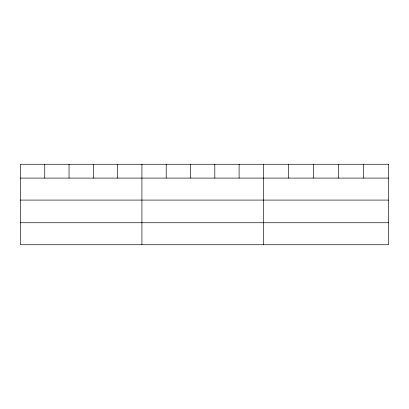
<?xml version="1.0" encoding="UTF-8"?>
<svg xmlns="http://www.w3.org/2000/svg" width="409" height="409" viewBox="0 0 409 409"><rect width="100%" height="100%" fill="white"/><g stroke="black" fill="none" stroke-linecap="round" stroke-linejoin="round"><path stroke-width="0.61" d="M20.45 178.089L388.55 178.089M20.45 200.083L388.55 200.083M20.45 222.741L388.55 222.741M363.519 164.265L363.519 178.089M338.488 164.265L338.488 178.089M313.458 164.265L313.458 178.089M288.427 164.265L288.427 178.089M263.396 164.265L263.396 244.735M239.101 164.265L239.101 178.089M214.807 164.265L214.807 178.089M190.512 164.265L190.512 178.089M166.218 164.265L166.218 178.089M141.923 164.265L141.923 244.735M117.628 164.265L117.628 178.089M93.334 164.265L93.334 178.089M69.039 164.265L69.039 178.089M44.745 164.265L44.745 178.089M388.55 164.265L20.45 164.265L20.45 244.735L388.55 244.735L388.55 164.265"/></g></svg>
